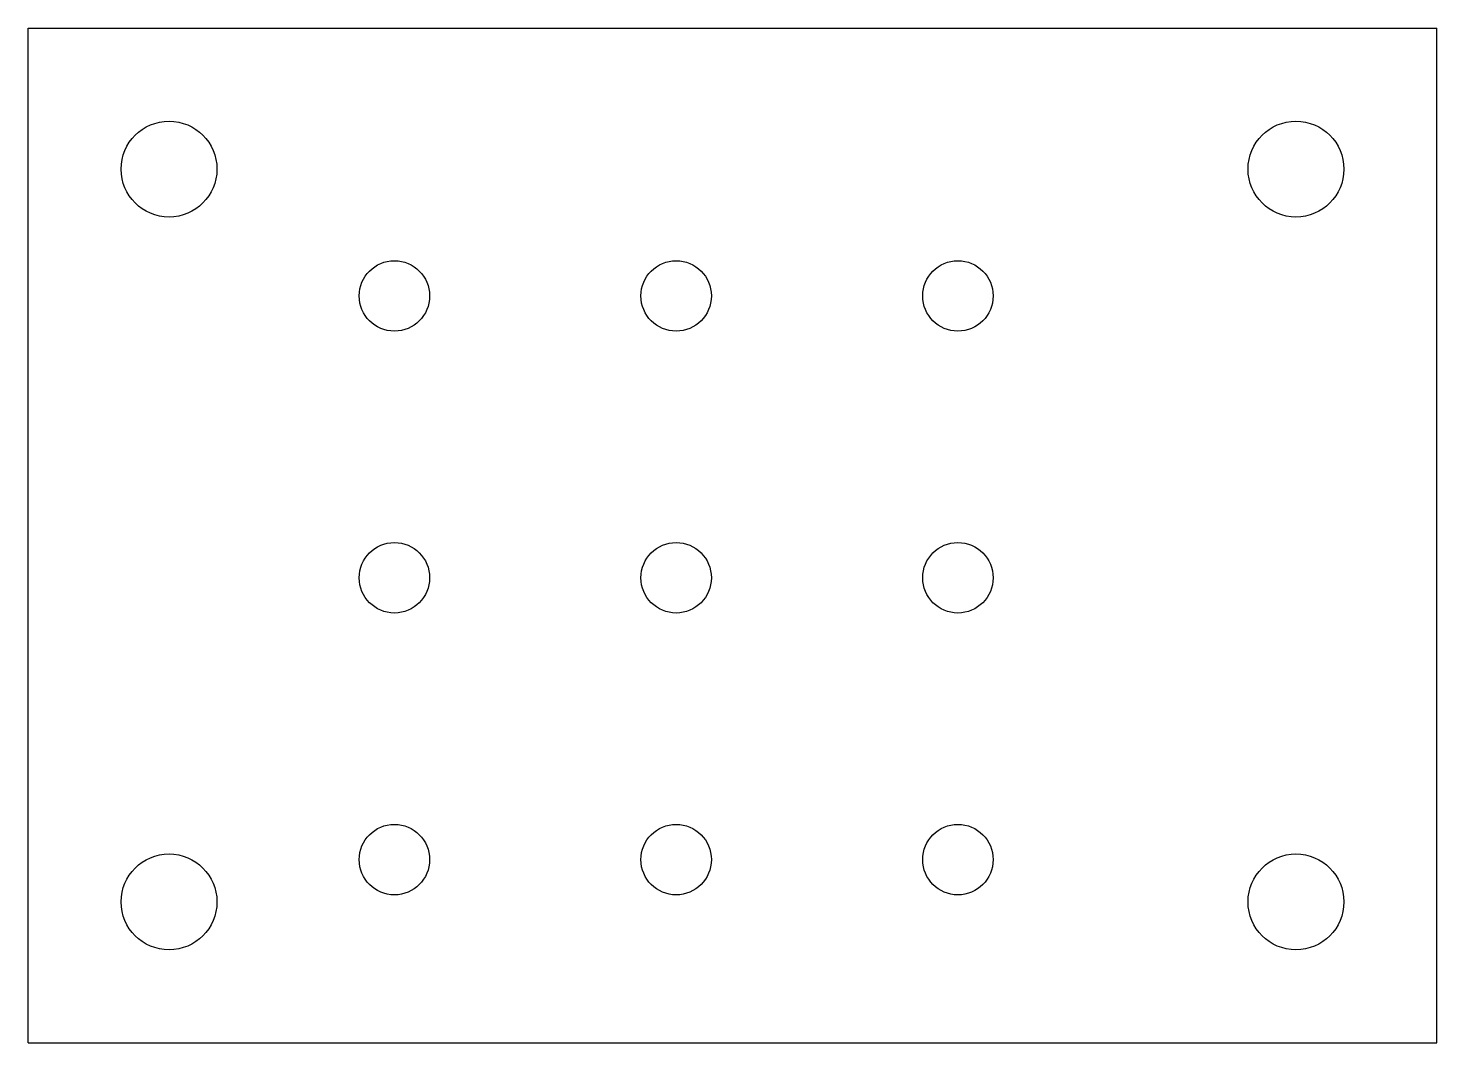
# Model space of a CAD drawing. Header units: millimetres. Extents: x 0 to 50, y 0 to 36.
import ezdxf

# ---------------------------------------------------------------- set-up
doc = ezdxf.new("R2010")
doc.units = ezdxf.units.MM

msp = doc.modelspace()

# ---------------------------------------------------------------- linework, layer by layer
at = {"color": 7, "linetype": 'Continuous', "lineweight": 25}
for p, q in [((0, 0), (0, 36)), ((0, 36), (50, 36)), ((50, 0), (50, 36)), ((0, 0), (50, 0))]:
    msp.add_line(p, q, dxfattribs=at)
for centre, radius in [((5, 31), 1.7), ((45, 31), 1.7), ((13, 26.5), 1.25), ((23, 26.5), 1.25), ((33, 26.5), 1.25), ((13, 16.5), 1.25), ((23, 16.5), 1.25), ((33, 16.5), 1.25), ((13, 6.5), 1.25), ((23, 6.5), 1.25), ((33, 6.5), 1.25), ((5, 5), 1.7), ((45, 5), 1.7)]:
    msp.add_circle(centre, radius, dxfattribs=at)

doc.saveas('drawing.dxf')
